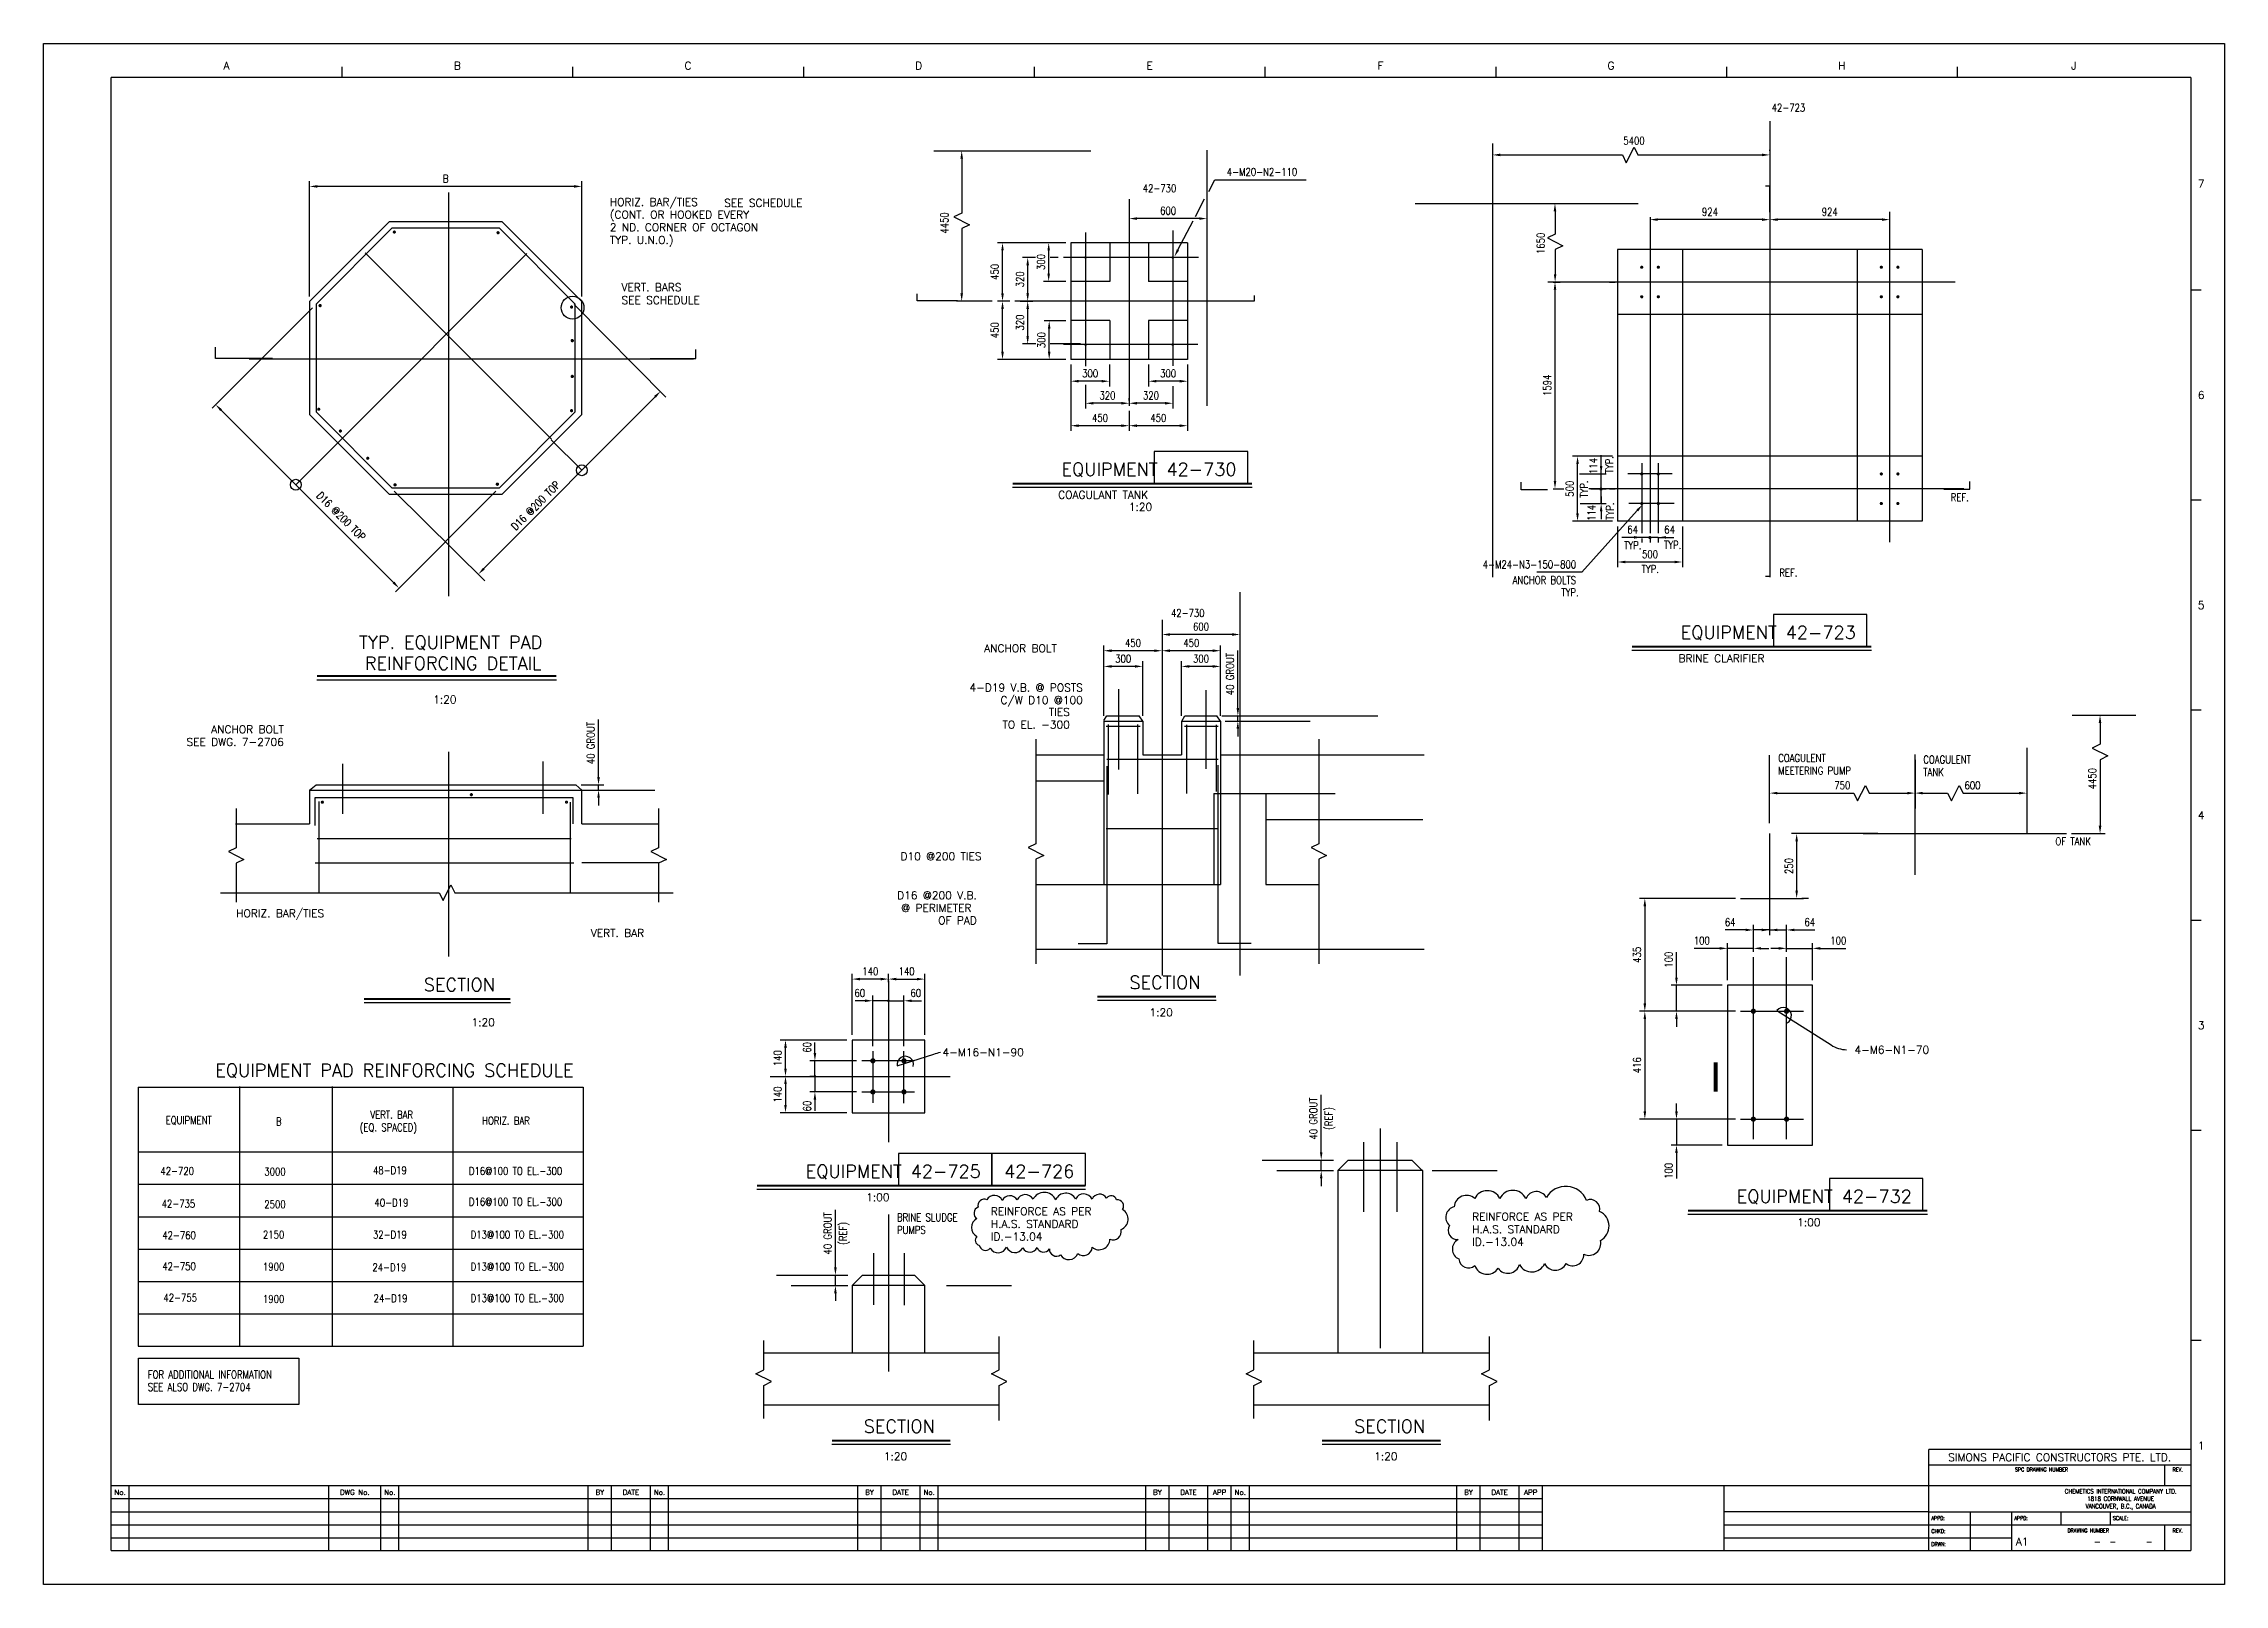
# Model space of a CAD drawing. Extents: x 0 to 16820, y 0 to 11880.
import ezdxf
from ezdxf.enums import TextEntityAlignment as Align

# ---------------------------------------------------------------- set-up
doc = ezdxf.new("R2010")
doc.units = 0
doc.header["$LTSCALE"] = 500
doc.linetypes.add('CENTER', pattern=[0])
doc.linetypes.add('HIDDEN', pattern=[0])
for name, color, linetype in [('BORDER', 7, 'CONTINUOUS'), ('CLINE', 7, 'CENTER'), ('CONC', 1, 'CONTINUOUS'), ('CUTLINE', 7, 'CONTINUOUS'), ('DIM', 6, 'CONTINUOUS'), ('REBAR', 2, 'CONTINUOUS'), ('STREAMS', 7, 'CONTINUOUS'), ('TEXT', 7, 'CONTINUOUS'), ('TEXTM', 1, 'CONTINUOUS')]:
    doc.layers.add(name, color=color, linetype=linetype)
doc.styles.get("Standard").update_dxf_attribs({"font": 'romans', "width": 0.8})

msp = doc.modelspace()

# ---------------------------------------------------------------- linework, layer by layer
at = {"layer": 'BORDER', "color": 0}
for p, q in [((520, 260), (520, 11620)), ((16560, 11620), (520, 11620)), ((2300, 11700), (2300, 11620)), ((4080, 11700), (4080, 11620)), ((5860, 11700), (5860, 11620)), ((7640, 11700), (7640, 11620)), ((9420, 11700), (9420, 11620)), ((11200, 11700), (11200, 11620)), ((12980, 11700), (12980, 11620)), ((14760, 11700), (14760, 11620)), ((16560, 11620), (16560, 260)), ((16640, 9980), (16560, 9980)), ((16640, 8360), (16560, 8360)), ((16640, 6740), (16560, 6740)), ((16640, 5120), (16560, 5120)), ((16640, 3500), (16560, 3500)), ((16640, 1880), (16560, 1880)), ((14540, 260), (14540, 1040)), ((16560, 1040), (14540, 1040)), ((16560, 920), (14540, 920)), ((16360, 760), (16360, 920)), ((16560, 760), (520, 760)), ((660, 260), (660, 760)), ((2200, 260), (2200, 760)), ((2600, 260), (2600, 760)), ((2740, 260), (2740, 760)), ((4200, 260), (4200, 760)), ((4380, 260), (4380, 760)), ((4680, 260), (4680, 760)), ((4820, 260), (4820, 760)), ((6280, 260), (6280, 760)), ((6460, 260), (6460, 760)), ((6760, 260), (6760, 760)), ((6900, 260), (6900, 760)), ((8500, 260), (8500, 760)), ((8680, 260), (8680, 760)), ((8980, 260), (8980, 760)), ((9160, 260), (9160, 760)), ((9300, 260), (9300, 760)), ((10900, 260), (10900, 760)), ((11080, 260), (11080, 760)), ((11380, 260), (11380, 760)), ((11560, 260), (11560, 760)), ((12960, 760), (12960, 260)), ((11560, 660), (520, 660)), ((520, 560), (11560, 560)), ((14540, 560), (12960, 560)), ((14540, 560), (16560, 560)), ((14860, 560), (14860, 260)), ((15180, 460), (15180, 560)), ((15560, 460), (15560, 560)), ((15940, 560), (15940, 460)), ((520, 460), (11560, 460)), ((520, 360), (11560, 360)), ((12960, 460), (15180, 460)), ((12960, 360), (15180, 360)), ((15180, 460), (16560, 460)), ((15180, 260), (15180, 460)), ((16360, 260), (16360, 460)), ((520, 260), (16560, 260))]:
    msp.add_line(p, q, dxfattribs=at)
at = {"layer": 'BORDER', "color": 0, "const_width": 15}
for points in [[(9321, 8488), (7474, 8488)], [(14097, 7230), (12250, 7230)], [(3955, 7003), (2108, 7003)], [(3601, 4514), (2472, 4514)], [(9043, 4531), (8128, 4531)], [(8035, 3075), (5501, 3075)], [(14529, 2882), (12682, 2882)], [(6994, 1109), (6080, 1109)], [(10776, 1109), (9861, 1109)]]:
    msp.add_lwpolyline(points, dxfattribs=at)
at = {"layer": 'BORDER', "color": 0}
for points in [[(9321, 8458), (7474, 8458)], [(14097, 7200), (12250, 7200)], [(3955, 6973), (2108, 6973)], [(3601, 4484), (2472, 4484)], [(9043, 4501), (8128, 4501)], [(8035, 3045), (5501, 3045)], [(14529, 2852), (12682, 2852)], [(6994, 1079), (6080, 1079)], [(10776, 1079), (9861, 1079)]]:
    msp.add_lwpolyline(points, dxfattribs=at)
at = {"layer": 'CLINE', "color": 0}
for p, q in [((13314, 11281), (13314, 7767)), ((11175, 11111), (11175, 7767)), ((6867, 11053), (8078, 11053)), ((8973, 11059), (8973, 9088)), ((3122, 10733), (3122, 7620)), ((8373, 10681), (8373, 9088)), ((12299, 10645), (10578, 10645)), ((8709, 10439), (8709, 9395)), ((12390, 10543), (12390, 8105)), ((14238, 10583), (14238, 8037)), ((8037, 10423), (8037, 9393)), ((8907, 10231), (7865, 10231)), ((14743, 10042), (11602, 10042)), ((9260, 9895), (7492, 9895)), ((5013, 9446), (1586, 9446)), ((8903, 9559), (7865, 9559)), ((14811, 8448), (11919, 8448)), ((9227, 7651), (9227, 4694)), ((8627, 7437), (8627, 4694)), ((8291, 6903), (8291, 6282)), ((8963, 6896), (8963, 6289)), ((15647, 6702), (16136, 6702)), ((3122, 6420), (3122, 4840)), ((14434, 5472), (14434, 6398)), ((15296, 6450), (15296, 5790)), ((14034, 5789), (15317, 5789)), ((13089, 5289), (13573, 5289)), ((13187, 3432), (13187, 4837)), ((13443, 3432), (13443, 4837)), ((6516, 4654), (6516, 3410)), ((13089, 4419), (13573, 4419)), ((6396, 4111), (6396, 3713)), ((6636, 3711), (6636, 4111)), ((5603, 3917), (6991, 3917)), ((6715, 4037), (6310, 4037)), ((6310, 3797), (6717, 3797)), ((13089, 3587), (13573, 3587)), ((10183, 2872), (10183, 3409)), ((10308, 3514), (10308, 1820)), ((10439, 2872), (10439, 3409)), ((6516, 2851), (6516, 1641)), ((6401, 2553), (6401, 2156)), ((6641, 2154), (6641, 2553))]:
    msp.add_line(p, q, dxfattribs=at)
at = {"layer": 'CLINE', "color": 0, "const_width": 20}
for points in [[(13177, 4419, 1), (13197, 4419, 1)], [(13433, 4419, 1), (13453, 4419, 1)], [(13177, 3587, 1), (13197, 3587, 1)], [(13433, 3587, 1), (13453, 3587, 1)]]:
    msp.add_lwpolyline(points, format="xyb", close=True, dxfattribs=at)
at = {"layer": 'CONC', "color": 0}
for p, q in [((2666, 10506), (2051, 9891)), ((3536, 10506), (2666, 10506)), ((4151, 9891), (3536, 10506)), ((7923, 10345), (7923, 9445)), ((8823, 10345), (7923, 10345)), ((8223, 10345), (8223, 10045)), ((8523, 10345), (8523, 10045)), ((8823, 10345), (8773, 10345)), ((8823, 10345), (8823, 9445)), ((12140, 10292), (12140, 9792)), ((12640, 10292), (12140, 10292)), ((12640, 10292), (12640, 9792)), ((14488, 10292), (13988, 10292)), ((13988, 10292), (13988, 9792)), ((14488, 10292), (14488, 9792)), ((8223, 10045), (7923, 10045)), ((8823, 10045), (8523, 10045)), ((2051, 9891), (2051, 9021)), ((4151, 9021), (4151, 9891)), ((12640, 9792), (12140, 9792)), ((14488, 9792), (13988, 9792)), ((8223, 9745), (7923, 9745)), ((8223, 9745), (8223, 9445)), ((8823, 9745), (8523, 9745)), ((8523, 9745), (8523, 9445)), ((8823, 9445), (7923, 9445)), ((2051, 9021), (2666, 8406)), ((3536, 8406), (4151, 9021)), ((12140, 8698), (12140, 8198)), ((12640, 8698), (12140, 8698)), ((12640, 8698), (12640, 8198)), ((14488, 8698), (13988, 8698)), ((13988, 8698), (13988, 8198)), ((14488, 8698), (14488, 8198)), ((2666, 8406), (3536, 8406)), ((12640, 8198), (12140, 8198)), ((8177, 6657), (8477, 6657)), ((8177, 6657), (8177, 5397)), ((8477, 6657), (8477, 6397)), ((8777, 6657), (9077, 6657)), ((8777, 6657), (8777, 6397)), ((9077, 6657), (9077, 5397)), ((7654, 6397), (8177, 6397)), ((8477, 6397), (8777, 6397)), ((9077, 6397), (9836, 6397)), ((2051, 6125), (4151, 6125)), ((2051, 6125), (2051, 5865)), ((4151, 5865), (4151, 6125)), ((7654, 6197), (8177, 6197)), ((9027, 6097), (9427, 6097)), ((9427, 6097), (9427, 5397)), ((9427, 5897), (9836, 5897)), ((1480, 5865), (2051, 5865)), ((4151, 5865), (4743, 5865)), ((4151, 5565), (4743, 5565)), ((7654, 5397), (9077, 5397)), ((9427, 5397), (9836, 5397)), ((7654, 4897), (9836, 4897)), ((729, 3835), (4162, 3835)), ((729, 3835), (729, 1837)), ((4162, 3835), (4162, 1837)), ((729, 3335), (4162, 3335)), ((729, 1837), (4162, 1837)), ((5554, 1785), (7370, 1785)), ((9335, 1785), (11151, 1785)), ((5554, 1385), (7370, 1385)), ((9335, 1385), (11151, 1385))]:
    msp.add_line(p, q, dxfattribs=at)
at = {"layer": 'CONC', "color": 0, "linetype": 'HIDDEN'}
for p, q in [((13988, 10292), (12640, 10292)), ((12140, 9792), (12140, 8698)), ((12640, 9792), (12640, 8698)), ((13988, 9792), (12640, 9792)), ((13988, 9792), (13988, 8698)), ((14488, 9792), (14488, 8698)), ((13988, 8698), (12640, 8698)), ((14488, 8198), (12640, 8198)), ((9027, 6097), (9027, 5397))]:
    msp.add_line(p, q, dxfattribs=at)
at = {"layer": 'CONC', "color": 0}
for points, const_width in [([(8032, 10231, 1), (8042, 10231, 1)], 10), ([(8704, 10231, 1), (8714, 10231, 1)], 10), ([(8032, 9559, 1), (8042, 9559, 1)], 10), ([(8704, 9559, 1), (8714, 9559, 1)], 10), ([(6386, 4037, 1), (6406, 4037, 1)], 20), ([(6626, 4037, 1), (6646, 4037, 1)], 20), ([(6386, 3797, 1), (6406, 3797, 1)], 20), ([(6626, 3797, 1), (6646, 3797, 1)], 20)]:
    msp.add_lwpolyline(points, format="xyb", close=True, dxfattribs=dict(at, const_width=const_width))
for points in [[(12987, 3387), (13643, 3387), (13643, 4619), (12987, 4619)], [(6236, 4197), (6236, 3637), (6796, 3637), (6796, 4197)], [(9983, 1785), (10639, 1785), (10639, 3191), (9983, 3191)], [(6236, 2305), (6236, 1785), (6796, 1785), (6796, 2305)]]:
    msp.add_lwpolyline(points, close=True, dxfattribs=at)
at = {"layer": 'CUTLINE', "color": 0}
msp.add_lwpolyline([(0, 0), (0, 11880), (16820, 11880), (16820, 0)], close=True, dxfattribs=at)
msp.add_lwpolyline([(0, 0), (0, 11880), (16820, 11880), (16820, 0)], close=True, dxfattribs=at)
at = {"layer": 'DIM', "color": 0}
for p, q in [((6907, 11053), (7121, 11053)), ((8973, 11019), (8973, 10491)), ((11175, 11071), (11175, 10982)), ((13314, 11053), (13314, 11062)), ((13314, 10973), (13314, 10483)), ((13314, 10973), (13314, 10483)), ((2051, 9931), (2051, 10819)), ((4091, 10779), (2111, 10779)), ((4151, 9931), (4151, 10819)), ((8986, 10740), (9034, 10831)), ((9034, 10831), (9106, 10831)), ((9106, 10831), (9738, 10831)), ((8373, 10641), (8373, 10491)), ((8884, 10546), (8955, 10682)), ((8913, 10531), (8433, 10531)), ((8749, 10290), (8867, 10514)), ((12390, 10503), (12390, 10483)), ((13254, 10523), (12450, 10523)), ((14178, 10523), (13374, 10523)), ((14238, 10543), (14238, 10483)), ((7883, 10345), (7356, 10345)), ((7396, 9955), (7396, 10285)), ((7883, 10345), (7712, 10345)), ((7752, 10107), (7752, 10285)), ((7651, 10231), (7550, 10231)), ((7590, 9955), (7590, 10171)), ((7825, 10231), (7764, 10231)), ((7883, 10047), (7712, 10047)), ((11642, 10042), (11697, 10042)), ((11642, 10042), (11698, 10042)), ((11657, 9982), (11657, 8508)), ((12077, 10042), (12122, 10042)), ((12077, 10042), (12122, 10042)), ((2073, 9842), (1299, 9068)), ((4092, 9869), (4800, 9155)), ((7316, 9895), (7041, 9895)), ((7452, 9895), (7356, 9895)), ((7452, 9895), (7356, 9895)), ((7396, 9505), (7396, 9835)), ((7532, 9895), (7630, 9895)), ((7532, 9895), (7630, 9895)), ((7590, 9624), (7590, 9835)), ((7883, 9743), (7716, 9743)), ((7756, 9505), (7756, 9683)), ((7883, 9445), (7356, 9445)), ((7654, 9564), (7550, 9564)), ((7883, 9445), (7716, 9445)), ((7997, 9564), (7764, 9564)), ((7923, 9405), (7923, 8894)), ((7923, 9405), (7923, 9237)), ((8160, 9277), (7983, 9277)), ((8220, 9405), (8220, 9237)), ((8523, 9405), (8523, 9237)), ((8763, 9277), (8583, 9277)), ((8823, 9405), (8823, 8894)), ((8823, 9405), (8823, 9237)), ((4716, 9157), (3396, 7832)), ((8037, 9249), (8037, 9067)), ((8313, 9107), (8097, 9107)), ((8373, 9128), (8373, 9147)), ((8373, 9128), (8373, 9147)), ((8649, 9107), (8433, 9107)), ((8709, 9240), (8709, 9067)), ((2699, 7725), (1369, 9054)), ((8313, 8934), (7983, 8934)), ((8373, 9048), (8373, 8894)), ((8373, 9048), (8373, 8894)), ((8763, 8934), (8433, 8934)), ((2292, 8826), (1945, 8479)), ((3915, 8824), (4151, 8590)), ((12100, 8698), (11791, 8698)), ((11831, 8258), (11831, 8638)), ((12013, 8568), (12013, 8707)), ((12013, 8622), (12013, 8682)), ((12326, 8646), (12326, 8105)), ((12454, 8646), (12454, 8105)), ((2705, 8429), (3402, 7739)), ((3487, 8428), (2713, 7654)), ((11642, 8448), (11697, 8448)), ((11642, 8448), (11726, 8448)), ((11845, 8562), (12053, 8562)), ((11933, 8448), (12053, 8448)), ((12013, 8508), (12013, 8568)), ((12013, 8448), (12013, 8562)), ((12013, 8334), (12013, 8448)), ((12077, 8448), (12122, 8448)), ((12562, 8562), (12220, 8562)), ((11852, 8334), (12053, 8334)), ((12292, 8280), (11865, 7804)), ((12013, 8388), (12013, 8328)), ((12013, 8274), (12013, 8214)), ((12575, 8334), (12227, 8334)), ((12100, 8198), (11791, 8198)), ((12140, 8158), (12140, 7843)), ((12640, 8158), (12640, 7843)), ((12270, 8073), (12172, 8073)), ((12266, 8073), (12206, 8073)), ((12330, 8073), (12270, 8073)), ((12390, 8073), (12326, 8073)), ((12326, 8065), (12326, 8033)), ((12454, 8073), (12390, 8073)), ((12390, 8065), (12390, 8033)), ((12390, 8065), (12390, 8033)), ((12450, 8073), (12510, 8073)), ((12454, 8065), (12454, 8033)), ((12514, 8073), (12574, 8073)), ((11778, 7804), (11518, 7804)), ((11865, 7804), (11778, 7804)), ((12580, 7883), (12200, 7883)), ((8177, 6697), (8177, 7239)), ((8627, 7397), (8627, 7284)), ((8627, 7397), (8627, 7159)), ((8627, 7397), (8627, 7159)), ((9167, 7324), (8687, 7324)), ((9077, 6697), (9077, 7239)), ((9227, 7361), (9227, 7284)), ((8177, 6697), (8177, 7118)), ((8567, 7199), (8237, 7199)), ((8417, 7078), (8237, 7078)), ((8477, 6697), (8477, 7118)), ((9017, 7199), (8687, 7199)), ((8777, 6697), (8777, 7118)), ((9017, 7078), (8837, 7078)), ((9077, 6697), (9077, 7118)), ((9211, 6817), (9211, 7201)), ((9211, 6757), (9211, 6817)), ((4280, 6285), (4280, 6668)), ((8178, 6661), (8201, 6697)), ((8201, 6697), (8451, 6697)), ((8479, 6657), (8451, 6697)), ((8778, 6657), (8803, 6697)), ((8803, 6697), (9048, 6697)), ((9076, 6657), (9048, 6697)), ((9088, 6697), (9251, 6697)), ((9113, 6657), (9769, 6657)), ((9116, 6657), (9251, 6657)), ((9211, 6657), (9211, 6697)), ((9211, 6597), (9211, 6537)), ((9251, 6697), (10291, 6697)), ((15687, 6702), (15901, 6702)), ((9836, 6397), (10647, 6397)), ((13312, 5870), (13312, 6394)), ((15296, 6410), (15296, 6061)), ((15296, 6410), (15296, 6109)), ((2309, 5941), (2309, 6327)), ((3854, 5941), (3854, 6345)), ((4280, 6225), (4280, 6285)), ((14434, 6358), (14434, 6061)), ((14434, 6358), (14434, 6061)), ((2051, 6125), (2101, 6165)), ((2101, 6165), (4105, 6165)), ((4151, 6125), (4105, 6165)), ((4145, 6165), (4320, 6165)), ((4151, 6125), (4714, 6125)), ((4191, 6125), (4320, 6125)), ((4280, 6125), (4280, 6165)), ((4280, 6065), (4280, 6005)), ((9427, 6097), (9962, 6097)), ((13312, 5910), (13312, 6141)), ((14434, 6179), (14434, 5983)), ((14434, 6179), (14434, 5983)), ((9836, 5897), (10639, 5897)), ((13312, 5790), (13312, 5006)), ((13312, 5790), (13312, 5006)), ((14146, 5789), (13481, 5789)), ((13521, 5729), (13521, 5349)), ((15019, 5789), (15602, 5789)), ((15019, 5789), (15602, 5789)), ((15642, 5789), (15901, 5789)), ((13049, 5289), (12310, 5289)), ((12350, 5229), (12350, 4479)), ((13613, 5289), (13561, 5289)), ((13187, 4877), (13187, 5086)), ((13443, 4877), (13443, 5086)), ((9836, 4897), (10647, 4897)), ((12867, 4904), (12731, 4904)), ((12927, 4904), (12867, 4904)), ((13067, 5046), (12970, 5046)), ((12987, 4659), (12987, 4944)), ((13187, 4904), (12987, 4904)), ((13127, 5046), (13067, 5046)), ((13312, 5046), (13187, 5046)), ((13187, 4917), (13187, 4944)), ((13252, 5046), (13192, 5046)), ((13247, 4904), (13307, 4904)), ((13312, 5046), (13443, 5046)), ((13383, 4904), (13323, 4904)), ((13372, 5046), (13432, 5046)), ((13443, 4917), (13443, 4944)), ((13443, 4904), (13643, 4904)), ((13503, 5046), (13563, 5046)), ((13563, 5046), (13661, 5046)), ((13643, 4659), (13643, 4944)), ((13703, 4904), (13763, 4904)), ((13763, 4904), (13900, 4904)), ((12594, 4739), (12594, 4875)), ((12594, 4679), (12594, 4739)), ((6236, 4237), (6236, 4707)), ((6456, 4667), (6296, 4667)), ((6516, 4644), (6516, 4707)), ((6516, 4644), (6516, 4707)), ((6516, 4564), (6516, 4460)), ((6516, 4564), (6516, 4460)), ((6576, 4667), (6736, 4667)), ((6796, 4237), (6796, 4707)), ((12947, 4619), (12554, 4619)), ((12594, 4419), (12594, 4619)), ((6276, 4500), (6259, 4500)), ((6336, 4500), (6276, 4500)), ((6396, 4151), (6396, 4540)), ((6456, 4500), (6396, 4500)), ((6516, 4500), (6396, 4500)), ((6516, 4500), (6636, 4500)), ((6576, 4500), (6636, 4500)), ((6636, 4151), (6636, 4540)), ((6696, 4500), (6756, 4500)), ((6756, 4500), (6772, 4500)), ((13049, 4419), (12310, 4419)), ((13049, 4419), (12310, 4419)), ((13009, 4419), (12554, 4419)), ((12350, 4359), (12350, 3647)), ((12594, 4359), (12594, 4299)), ((6196, 4197), (5682, 4197)), ((5722, 3977), (5722, 4137)), ((5949, 4157), (5949, 4177)), ((5949, 4097), (5949, 4157)), ((5643, 3917), (5762, 3917)), ((5643, 3917), (5762, 3917)), ((5643, 3917), (5989, 3917)), ((6270, 4037), (5909, 4037)), ((5949, 3917), (5909, 3917)), ((5949, 3917), (5949, 4037)), ((5949, 3977), (5949, 4037)), ((5949, 3917), (5949, 3797)), ((1511, 3838), (1511, 1837)), ((2225, 3838), (2225, 1837)), ((3156, 3829), (3156, 1837)), ((5722, 3857), (5722, 3697)), ((6270, 3797), (5909, 3797)), ((5949, 3857), (5949, 3797)), ((5949, 3737), (5949, 3677)), ((9854, 3391), (9854, 3774)), ((12594, 3647), (12594, 3707)), ((6196, 3637), (5682, 3637)), ((5949, 3677), (5949, 3650)), ((13049, 3587), (12310, 3587)), ((13009, 3587), (12554, 3587)), ((12594, 3587), (12594, 3387)), ((9854, 3331), (9854, 3391)), ((12947, 3387), (12554, 3387)), ((9399, 3271), (9950, 3271)), ((9854, 3191), (9854, 3271)), ((9983, 3191), (10063, 3271)), ((10063, 3271), (10553, 3271)), ((10633, 3191), (10553, 3271)), ((12594, 3327), (12594, 3267)), ((12594, 3267), (12594, 3130)), ((729, 3085), (4162, 3085)), ((9512, 3191), (9950, 3191)), ((9854, 3131), (9854, 3071)), ((6107, 2505), (6107, 2888)), ((729, 2835), (4162, 2835)), ((729, 2585), (4162, 2585)), ((5652, 2385), (6203, 2385)), ((6107, 2445), (6107, 2505)), ((6107, 2305), (6107, 2385)), ((6236, 2305), (6316, 2385)), ((6316, 2385), (6716, 2385)), ((6796, 2305), (6716, 2385)), ((729, 2335), (4162, 2335)), ((5765, 2305), (6203, 2305)), ((6107, 2245), (6107, 2185)), ((729, 2085), (4162, 2085))]:
    msp.add_line(p, q, dxfattribs=at)
for points in [[(7081, 10993), (7081, 10574), (7081, 10574), (7021, 10544), (7141, 10484), (7081, 10454), (7081, 10454), (7081, 9955)], [(11235, 11022), (12177, 11022), (12177, 11022), (12207, 10962), (12267, 11082), (12297, 11022), (12297, 11022), (13254, 11022)], [(11658, 10585), (11658, 10412), (11658, 10412), (11598, 10382), (11718, 10322), (11658, 10292), (11658, 10292), (11658, 10102)], [(15861, 6642), (15861, 6478), (15861, 6478), (15801, 6448), (15921, 6388), (15861, 6358), (15861, 6358), (15861, 5849)], [(7654, 6518), (7654, 5711), (7594, 5681), (7714, 5621), (7654, 5591), (7654, 4784)], [(9836, 6518), (9836, 5711), (9776, 5681), (9896, 5621), (9836, 5591), (9836, 4784)], [(13372, 6101), (13961, 6101), (13961, 6101), (13991, 6041), (14051, 6161), (14081, 6101), (14081, 6101), (14374, 6101)], [(14494, 6101), (14685, 6101), (14685, 6101), (14715, 6041), (14775, 6161), (14805, 6101), (14805, 6101), (15236, 6101)], [(1485, 5982), (1485, 5680), (1425, 5650), (1545, 5590), (1485, 5560), (1485, 5259)], [(4743, 5982), (4743, 5680), (4683, 5650), (4803, 5590), (4743, 5560), (4743, 5259)], [(1365, 5333), (3051, 5333), (3081, 5273), (3141, 5393), (3171, 5333), (4856, 5333)]]:
    msp.add_lwpolyline(points, dxfattribs=at)
for points, format in [([(3844, 10115, 0, 20, 0), (3877, 10166, 0, 0, 0), (4028, 10395, 0, 0, -0.119034), (4308, 10658, 0, 0, -0.263885)], "xyseb"), ([(4161, 9864, 0, 20, 0), (4210, 9898, 0, 0, 0), (4345, 9991, 0, 0, -0.192894), (4397, 10002, 0, 0, 0.080576)], "xyseb"), ([(8283, 6853, 0, 20, 0), (8241, 6896, 0, 0, 0), (8097, 7046, 0, 0, 0.072475), (7875, 7218, 0, 0, -3.801347)], "xyseb"), ([(8216, 6464, 0, 20, 0), (8159, 6484, 0, 0, 0), (8068, 6515, 0, 0, -0.675623), (8056, 6752, 0, 0, 0.556524), (8076, 6915, 0, 0, 0.352167)], "xyseb"), ([(2301, 6249, 0, 20, 0), (2261, 6294, 0, 0, 0), (2041, 6537, 0, 0, 0.217203), (1914, 6592, 0, 0, -0.118361)], "xyseb"), ([(2767, 5753, 0, 20, 0), (2732, 5704, 0, 0, 0), (2414, 5256, 0, 0, -0.278839), (2225, 5174, 0, 0, -0.036509)], "xyseb"), ([(8455, 5822, 0, 20, 0), (8411, 5781, 0, 0, 0), (7889, 5291, 0, 0, -0.4798), (7481, 5349, 0, 0, 0.039843), (7294, 5614, 0, 0, 0.403881)], "xyseb"), ([(4065, 5476, 0, 20, 0), (4119, 5449, 0, 0, 0), (4254, 5382, 0, 0, -0.859038), (4179, 5148, 0, 0, 1.009183), (4160, 5022, 0, 0, 9.377857)], "xyseb"), ([(8197, 5249, 0, 20, 0), (8142, 5224, 0, 0, 0), (7653, 4998, 0, 0, -0.579658), (7452, 5141, 0, 0, 0.51027), (7258, 5313, 0, 0, 9.125379)], "xyseb"), ([(13448, 4330, 1.219804), (13369, 4424), (13786, 4159, 0.132069), (13906, 4122, 0.020082)], "xyb"), ([(6708, 3994, 1.219804), (6584, 3998), (6867, 4089, -0.023577), (6917, 4103, -1.247052)], "xyb"), ([(6697, 2121, 0, 20, 0), (6729, 2172, 0, 0, 0), (7150, 2838, 0, 0, -0.356687), (7274, 2879, 0, 0, 0.183831)], "xyseb"), ([(10541, 2632, 0, 20, 0), (10594, 2662, 0, 0, 0), (10864, 2816, 0, 0, -0.156204), (10958, 2835, 0, 0, 0.051287)], "xyseb")]:
    msp.add_lwpolyline(points, format=format, dxfattribs=at)
for points, const_width in [([(12320, 10156, 1), (12332, 10156, 1)], 12.5), ([(12448, 10156, 1), (12460, 10156, 1)], 12.5), ([(14168, 10156, 1), (14180, 10156, 1)], 12.5), ([(14296, 10156, 1), (14308, 10156, 1)], 12.5), ([(12320, 9928, 1), (12332, 9928, 1)], 12.5), ([(12448, 9928, 1), (12460, 9928, 1)], 12.5), ([(14168, 9928, 1), (14180, 9928, 1)], 12.5), ([(14296, 9928, 1), (14308, 9928, 1)], 12.5), ([(12006, 8445, 1), (12018, 8445, 1)], 12.5), ([(12320, 8562, 1), (12332, 8562, 1)], 12.5), ([(12448, 8562, 1), (12460, 8562, 1)], 12.5), ([(14168, 8562, 1), (14180, 8562, 1)], 12.5), ([(14296, 8562, 1), (14308, 8562, 1)], 12.5), ([(12320, 8334, 1), (12332, 8334, 1)], 12.5), ([(12448, 8334, 1), (12460, 8334, 1)], 12.5), ([(14168, 8334, 1), (14180, 8334, 1)], 12.5), ([(14296, 8334, 1), (14308, 8334, 1)], 12.5), ([(12383, 8071, 1), (12395, 8071, 1)], 12.5), ([(2144, 6031, 1), (2156, 6031, 1)], 12.5), ([(6511, 4500, 1), (6521, 4500, 1)], 10), ([(5944, 3917, 1), (5954, 3917, 1)], 10)]:
    msp.add_lwpolyline(points, format="xyb", close=True, dxfattribs=dict(at, const_width=const_width))
for centre, radius in [((4080, 9844), 87.6), ((4151, 8590), 41.9), ((1945, 8479), 41.9)]:
    msp.add_circle(centre, radius, dxfattribs=at)
for points in [[(7071, 10993), (7091, 10993), (7081, 11053)], [(11235, 11032), (11235, 11012), (11175, 11022)], [(13254, 11032), (13254, 11012), (13314, 11022)], [(2111, 10789), (2111, 10769), (2051, 10779)], [(4091, 10789), (4091, 10769), (4151, 10779)], [(11647, 10587), (11667, 10587), (11657, 10647)], [(8433, 10541), (8433, 10521), (8373, 10531)], [(8913, 10541), (8913, 10521), (8973, 10531)], [(12450, 10533), (12450, 10513), (12390, 10523)], [(13254, 10533), (13254, 10513), (13314, 10523)], [(13374, 10533), (13374, 10513), (13314, 10523)], [(14178, 10533), (14178, 10513), (14238, 10523)], [(7386, 10285), (7406, 10285), (7396, 10345)], [(7742, 10285), (7762, 10285), (7752, 10345)], [(8758, 10285), (8740, 10294), (8721, 10237)], [(7580, 10171), (7600, 10171), (7590, 10231)], [(7742, 10107), (7762, 10107), (7752, 10047)], [(11648, 10102), (11668, 10102), (11658, 10042)], [(7071, 9955), (7091, 9955), (7081, 9895)], [(7386, 9955), (7406, 9955), (7396, 9895)], [(7580, 9955), (7600, 9955), (7590, 9895)], [(11647, 9982), (11667, 9982), (11657, 10042)], [(7386, 9835), (7406, 9835), (7396, 9895)], [(7580, 9835), (7600, 9835), (7590, 9895)], [(7580, 9624), (7600, 9624), (7590, 9564)], [(7746, 9683), (7766, 9683), (7756, 9743)], [(7386, 9505), (7406, 9505), (7396, 9445)], [(7746, 9505), (7766, 9505), (7756, 9445)], [(7983, 9287), (7983, 9267), (7923, 9277)], [(8160, 9287), (8160, 9267), (8220, 9277)], [(8583, 9287), (8583, 9267), (8523, 9277)], [(8763, 9287), (8763, 9267), (8823, 9277)], [(1376, 9061), (1362, 9047), (1327, 9097)], [(4709, 9164), (4723, 9150), (4758, 9199)], [(8097, 9117), (8097, 9097), (8037, 9107)], [(8313, 9117), (8313, 9097), (8373, 9107)], [(8433, 9117), (8433, 9097), (8373, 9107)], [(8649, 9117), (8649, 9097), (8709, 9107)], [(7983, 8944), (7983, 8924), (7923, 8934)], [(8313, 8944), (8313, 8924), (8373, 8934)], [(8433, 8944), (8433, 8924), (8373, 8934)], [(8763, 8944), (8763, 8924), (8823, 8934)], [(11821, 8638), (11841, 8638), (11831, 8698)], [(12003, 8622), (12023, 8622), (12013, 8562)], [(11647, 8508), (11667, 8508), (11657, 8448)], [(11821, 8258), (11841, 8258), (11831, 8198)], [(12003, 8274), (12023, 8274), (12013, 8334)], [(12285, 8287), (12299, 8274), (12332, 8325)], [(12266, 8083), (12266, 8063), (12326, 8073)], [(12514, 8083), (12514, 8063), (12454, 8073)], [(3389, 7839), (3403, 7825), (3353, 7789)], [(12200, 7893), (12200, 7873), (12140, 7883)], [(12580, 7893), (12580, 7873), (12640, 7883)], [(2706, 7732), (2692, 7718), (2741, 7682)], [(8687, 7334), (8687, 7314), (8627, 7324)], [(9167, 7334), (9167, 7314), (9227, 7324)], [(8237, 7209), (8237, 7189), (8177, 7199)], [(8237, 7088), (8237, 7068), (8177, 7078)], [(8417, 7088), (8417, 7068), (8477, 7078)], [(8567, 7209), (8567, 7189), (8627, 7199)], [(8687, 7209), (8687, 7189), (8627, 7199)], [(8837, 7088), (8837, 7068), (8777, 7078)], [(9017, 7209), (9017, 7189), (9077, 7199)], [(9017, 7088), (9017, 7068), (9077, 7078)], [(9201, 6757), (9221, 6757), (9211, 6697)], [(9201, 6597), (9221, 6597), (9211, 6657)], [(15851, 6642), (15871, 6642), (15861, 6702)], [(4270, 6225), (4290, 6225), (4280, 6165)], [(4270, 6065), (4290, 6065), (4280, 6125)], [(13372, 6111), (13372, 6091), (13312, 6101)], [(14374, 6111), (14374, 6091), (14434, 6101)], [(14494, 6111), (14494, 6091), (14434, 6101)], [(15236, 6111), (15236, 6091), (15296, 6101)], [(13511, 5729), (13531, 5729), (13521, 5789)], [(15851, 5849), (15871, 5849), (15861, 5789)], [(12340, 5229), (12360, 5229), (12350, 5289)], [(13511, 5349), (13531, 5349), (13521, 5289)], [(13127, 5056), (13127, 5036), (13187, 5046)], [(13252, 5056), (13252, 5036), (13312, 5046)], [(13372, 5056), (13372, 5036), (13312, 5046)], [(13503, 5056), (13503, 5036), (13443, 5046)], [(12927, 4914), (12927, 4894), (12987, 4904)], [(13247, 4914), (13247, 4894), (13187, 4904)], [(13383, 4914), (13383, 4894), (13443, 4904)], [(13703, 4914), (13703, 4894), (13643, 4904)], [(6296, 4677), (6296, 4657), (6236, 4667)], [(6456, 4677), (6456, 4657), (6516, 4667)], [(6576, 4677), (6576, 4657), (6516, 4667)], [(6736, 4677), (6736, 4657), (6796, 4667)], [(12584, 4679), (12604, 4679), (12594, 4619)], [(6336, 4510), (6336, 4490), (6396, 4500)], [(6696, 4510), (6696, 4490), (6636, 4500)], [(12340, 4479), (12360, 4479), (12350, 4419)], [(12340, 4359), (12360, 4359), (12350, 4419)], [(12584, 4359), (12604, 4359), (12594, 4419)], [(5712, 4137), (5732, 4137), (5722, 4197)], [(5939, 4097), (5959, 4097), (5949, 4037)], [(5712, 3977), (5732, 3977), (5722, 3917)], [(5712, 3857), (5732, 3857), (5722, 3917)], [(5939, 3737), (5959, 3737), (5949, 3797)], [(5712, 3697), (5732, 3697), (5722, 3637)], [(12340, 3647), (12360, 3647), (12350, 3587)], [(12584, 3647), (12604, 3647), (12594, 3587)], [(12584, 3327), (12604, 3327), (12594, 3387)], [(9844, 3331), (9864, 3331), (9854, 3271)], [(9844, 3131), (9864, 3131), (9854, 3191)], [(6097, 2445), (6117, 2445), (6107, 2385)], [(6097, 2245), (6117, 2245), (6107, 2305)]]:
    msp.add_solid(points, dxfattribs=at)
at = {"layer": 'REBAR', "color": 0}
for p, q in [((2687, 10456), (2101, 9871)), ((3515, 10456), (2687, 10456)), ((4101, 9871), (3515, 10456)), ((2292, 8826), (3728, 10262)), ((2481, 10268), (3918, 8831)), ((2101, 9871), (2101, 9042)), ((4101, 9042), (4101, 9871)), ((2101, 9042), (2687, 8456)), ((3515, 8456), (4101, 9042)), ((2687, 8456), (3515, 8456)), ((8196, 6616), (8457, 6616)), ((8212, 6631), (8212, 6091)), ((8438, 6631), (8438, 6095)), ((8799, 6616), (9060, 6616)), ((8815, 6628), (8815, 6099)), ((9044, 6628), (9044, 6114)), ((8200, 6363), (9060, 6363)), ((8200, 6309), (8200, 4940)), ((9056, 6317), (9056, 4944)), ((2095, 6066), (4083, 6066)), ((2095, 5851), (2095, 6066)), ((4083, 6066), (4083, 5865)), ((2124, 6037), (2124, 5327)), ((4062, 6030), (4062, 5334)), ((2109, 5750), (4069, 5750)), ((8196, 5827), (9056, 5827)), ((2095, 5564), (4090, 5564)), ((8154, 4940), (7979, 4940)), ((8200, 4940), (8154, 4940)), ((9056, 4944), (9313, 4944))]:
    msp.add_line(p, q, dxfattribs=at)
at = {"layer": 'REBAR', "color": 0, "const_width": 12.5}
for points in [[(2699, 10427, 1), (2711, 10427, 1)], [(3499, 10422, 1), (3511, 10422, 1)], [(2126, 9860, 1), (2139, 9860, 1)], [(4066, 9849, 1), (4078, 9849, 1)], [(4071, 9590, 1), (4084, 9590, 1)], [(4071, 9314, 1), (4084, 9314, 1)], [(2116, 9061, 1), (2128, 9061, 1)], [(4066, 9050, 1), (4078, 9050, 1)], [(2283, 8893, 1), (2295, 8893, 1)], [(2494, 8683, 1), (2506, 8683, 1)], [(2704, 8478, 1), (2717, 8478, 1)], [(3493, 8483, 1), (3506, 8483, 1)], [(3293, 6089, 1), (3305, 6089, 1)], [(2144, 6031, 1), (2156, 6031, 1)], [(4027, 6031, 1), (4039, 6031, 1)]]:
    msp.add_lwpolyline(points, format="xyb", close=True, dxfattribs=at)
at = {"layer": 'TEXT', "color": 0}
for p, q in [((10710, 3191), (11210, 3191)), ((6964, 2305), (7464, 2305))]:
    msp.add_line(p, q, dxfattribs=at)
for points in [[(9287, 8736), (8566, 8736), (8566, 8488), (9287, 8488)], [(14063, 7478), (13342, 7478), (13342, 7230), (14063, 7230)], [(7314, 3323), (6593, 3323), (6593, 3075), (7314, 3075)], [(8035, 3323), (7314, 3323), (7314, 3075), (8035, 3075)], [(14495, 3130), (13774, 3130), (13774, 2882), (14495, 2882)], [(731, 1745), (1968, 1745), (1968, 1388), (731, 1388)]]:
    msp.add_lwpolyline(points, close=True, dxfattribs=at)
for points in [[(11383, 2466, 0.625), (11577, 2473, 0.625), (11742, 2473, 0.625), (11879, 2545, 0.625), (12008, 2652, 0.625), (12001, 2875, 0.625), (11900, 2961, 0.625), (11591, 2983, 0.625), (11433, 2975, 0.625), (11232, 2975, 0.625), (11038, 2975, 0.625), (10880, 2911, 0.625), (10844, 2767, 0.625), (10909, 2659, 0.625), (10916, 2509, 0.625), (11038, 2458, 0.625), (11218, 2437, 0.625)], [(8087, 2969, 0.625), (7959, 2971, 0.625), (7806, 2966, 0.625), (7631, 2969, 0.625), (7508, 2964, 0.625), (7394, 2959, 0.625), (7275, 2966, 0.625), (7208, 2908, 0.625), (7199, 2820, 0.625), (7199, 2683, 0.625), (7217, 2615, 0.625), (7301, 2592, 0.625), (7427, 2601, 0.625), (7552, 2594, 0.625), (7662, 2597, 0.625), (7757, 2587, 0.625), (7843, 2541, 0.625), (7976, 2550, 0.625), (8087, 2599, 0.625), (8224, 2662, 0.625), (8310, 2736, 0.625), (8322, 2890, 0.625), (8276, 2966, 0.625), (8199, 2978, 0.625)]]:
    msp.add_lwpolyline(points, format="xyb", close=True, dxfattribs=at)
for points in [[(5554, 1278), (5554, 1534), (5554, 1534), (5614, 1564), (5494, 1624), (5554, 1654), (5554, 1654), (5554, 1881)], [(7370, 1263), (7370, 1534), (7370, 1534), (7430, 1564), (7310, 1624), (7370, 1654), (7370, 1654), (7370, 1910)], [(9335, 1278), (9335, 1534), (9335, 1534), (9395, 1564), (9275, 1624), (9335, 1654), (9335, 1654), (9335, 1881)], [(11151, 1263), (11151, 1534), (11151, 1534), (11211, 1564), (11091, 1624), (11151, 1654), (11151, 1654), (11151, 1910)]]:
    msp.add_lwpolyline(points, dxfattribs=at)
at = {"layer": 'TEXTM', "color": 0}
for points in [[(13314, 10581), (13314, 10782), (13280, 10782)], [(7049, 9896), (6737, 9896), (6737, 9950)], [(9088, 9896), (9340, 9896), (9340, 9938)], [(1765, 9451), (1326, 9451), (1326, 9539)], [(4679, 9451), (5030, 9451), (5030, 9521)], [(11598, 8439), (11397, 8439), (11397, 8499)], [(14656, 8445), (14856, 8445), (14856, 8505)], [(13314, 8045), (13314, 7771), (13280, 7771)]]:
    msp.add_lwpolyline(points, dxfattribs=at)
msp.add_lwpolyline([(12897, 4025, 30, 30, 0), (12897, 3800, 0, 0, 0), (13809, 3800, 0, 0, 0)], format="xyseb", dxfattribs=at)

# ---------------------------------------------------------------- texts
at = {"layer": 'BORDER', "color": 0}
for s, height, p in [('A', 60, (1410, 11680)), ('B', 60, (3190, 11680)), ('C', 60, (4970, 11680)), ('D', 60, (6750, 11680)), ('E', 60, (8530, 11680)), ('F', 60, (10310, 11680)), ('G', 60, (12090, 11680)), ('H', 60, (13870, 11680)), ('J', 60, (15660, 11680)), ('7', 60, (16640, 10770)), ('6', 60, (16640, 9140)), ('5', 60, (16640, 7520)), ('4', 60, (16640, 5900)), ('3', 60, (16640, 4280)), ('1', 60, (16640, 1040)), ('No.', 40, (590, 690)), ('DWG No.', 40, (2400, 690)), ('No.', 40, (2670, 690)), ('BY', 40, (4290, 690)), ('DATE', 40, (4530, 690)), ('No.', 40, (4750, 690)), ('BY', 40, (6370, 690)), ('DATE', 40, (6610, 690)), ('No.', 40, (6830, 690)), ('BY', 40, (8590, 690)), ('DATE', 40, (8830, 690)), ('APP', 40, (9070, 690)), ('No.', 40, (9230, 690)), ('BY', 40, (10990, 690)), ('DATE', 40, (11230, 690)), ('APP', 40, (11470, 690)), ('A1', 60, (15260, 300))]:
    msp.add_text(s, height=height, dxfattribs=at).set_placement(p, align=Align.CENTER)
for s, p in [('EQUIPMENT 42-730', (9201, 8518)), ('TYP. EQUIPMENT PAD', (3846, 7184)), ('EQUIPMENT 42-723', (13977, 7260)), ('REINFORCING DETAIL', (3840, 7022)), ('SECTION', (3481, 4544)), ('SECTION', (8923, 4561)), ('EQUIPMENT PAD REINFORCING SCHEDULE', (4088, 3884)), ('EQUIPMENT 42-725', (7228, 3105)), ('42-726', (7949, 3105)), ('EQUIPMENT 42-732', (14409, 2912)), ('SECTION', (6874, 1139)), ('SECTION', (10656, 1139))]:
    msp.add_text(s, height=100, dxfattribs=at).set_placement(p, align=Align.BOTTOM_RIGHT)
for s, p in [('COAGULANT TANK', (8519, 8431)), ('1:20', (8551, 8338)), ('BRINE CLARIFIER', (13273, 7170)), ('1:20', (3185, 6853)), ('1:20', (8709, 4440)), ('1:20', (3481, 4364)), ('1:00', (6524, 3015)), ('1:00', (13705, 2822)), ('1:20', (6660, 1017)), ('1:20', (10442, 1017))]:
    msp.add_text(s, height=60, dxfattribs=at).set_placement(p, align=Align.TOP_RIGHT)
for s, height, width, p in [('SPC DRAWING NUMBER', 30, 0.8, (15410, 870)), ('REV.', 30, 0.8, (16460, 870)), ('CHEMETICS INTERNATIONAL COMPANY LTD.', 35, 0.75, (16020, 700)), ('1818 CORNWALL AVENUE', 35, 0.75, (16020, 643)), ('VANCOUVER, B.C., CANADA', 35, 0.75, (16020, 585)), ('DRAWING NUMBER', 30, 0.8, (15770, 400)), ('REV.', 30, 0.8, (16460, 400)), ('-', 60, 0.8, (15840, 300)), ('-', 60, 0.8, (15960, 300)), ('-', 60, 0.8, (16240, 300))]:
    msp.add_text(s, height=height, dxfattribs=dict(at, width=width)).set_placement(p, align=Align.CENTER)
at = {"layer": 'BORDER', "color": 0, "width": 0.8}
for s, p in [('APPD:', (14560, 495)), ('APPD:', (15200, 495)), ('SCALE:', (15960, 495)), ('CHKD:', (14560, 395)), ('DRWN:', (14560, 295))]:
    msp.add_text(s, height=30, dxfattribs=at).set_placement(p)
at = {"layer": 'DIM', "color": 0, "width": 0.8}
for s, p in [('42-723', (13328, 11356)), ('42-730', (8477, 10734)), ('REF.', (14709, 8352)), ('REF.', (13387, 7771)), ('42-730', (8695, 7459)), ('40-D19', (2552, 2913))]:
    msp.add_text(s, height=60, dxfattribs=at).set_placement(p)
for s, p in [('5400', (12266, 11131)), ('B', (3101, 10839)), ('600', (8673, 10591)), ('924', (12852, 10583)), ('924', (13776, 10583)), ('300', (8072, 9337)), ('300', (8673, 9337)), ('450', (8148, 8994)), ('450', (8598, 8994)), ('64', (12256, 8133)), ('64', (12541, 8133)), ('TYP.', (12257, 8012)), ('500', (12390, 7943)), ('TYP.', (12565, 8015)), ('TYP.', (12392, 7829)), ('TYP.', (11773, 7649)), ('600', (8927, 7384)), ('450', (8402, 7259)), ('450', (8852, 7259)), ('300', (8327, 7138)), ('300', (8927, 7138)), ('750', (13873, 6161)), ('600', (14877, 6161)), ('64', (13008, 5106)), ('64', (13622, 5106)), ('100', (12789, 4964)), ('100', (13842, 4964)), ('140', (6376, 4727)), ('140', (6656, 4727)), ('60', (6295, 4560)), ('60', (6727, 4560))]:
    msp.add_text(s, height=60, dxfattribs=at).set_placement(p, align=Align.MIDDLE_CENTER)
msp.add_text('4-M20-N2-110', height=60, dxfattribs=at).set_placement((9126, 10891), align=Align.MIDDLE_LEFT)
for s, rotation, p in [('4450', 90, (6948, 10497)), ('1650', 90, (11547, 10340)), ('450', 90, (7336, 10120)), ('300', 90, (7692, 10196)), ('450', 90, (7336, 9670)), ('300', 90, (7696, 9594)), ('1594', 90, (11597, 9245)), ('114', 90, (11953, 8623)), ('TYP.', 90, (12077, 8633)), ('D16 @200 TOP', 315, (2295, 8236)), ('D16 @200 TOP', 45.1099, (3795, 8318)), ('500', 90, (11771, 8448)), ('TYP.', 90, (11880, 8445)), ('114', 90, (11939, 8262)), ('TYP.', 90, (12082, 8275)), ('40 GROUT', 90, (9151, 7019)), ('40 GROUT', 90, (4220, 6487)), ('4450', 90, (15801, 6212)), ('250', 90, (13461, 5539)), ('435', 90, (12290, 4854)), ('100', 90, (12534, 4817)), ('140', 90, (5662, 4057)), ('60', 90, (5889, 4141)), ('416', 90, (12290, 4003)), ('140', 90, (5662, 3777)), ('60', 90, (5889, 3688)), ('40 GROUT', 90, (9794, 3592)), ('100', 90, (12534, 3188)), ('40 GROUT', 90, (6047, 2706))]:
    msp.add_text(s, height=60, rotation=rotation, dxfattribs=at).set_placement(p, align=Align.MIDDLE_CENTER)
for s, p in [('320', (7530, 10063)), ('320', (7530, 9729)), ('(REF)', (9916, 3592)), ('(REF)', (6170, 2706))]:
    msp.add_text(s, height=60, rotation=90, dxfattribs=at).set_placement(p, align=Align.MIDDLE)
for p in [(8205, 9167), (8541, 9167)]:
    msp.add_text('320', height=60, dxfattribs=at).set_placement(p, align=Align.MIDDLE)
for s, p in [('4-M24-N3-150-800', (11820, 7864)), ('ANCHOR BOLTS', (11820, 7743))]:
    msp.add_text(s, height=60, dxfattribs=at).set_placement(p, align=Align.MIDDLE_RIGHT)
at = {"layer": 'STREAMS', "color": 0}
msp.add_text('SIMONS PACIFIC CONSTRUCTORS PTE. LTD.', height=60, dxfattribs=at).set_placement((15550, 950), align=Align.CENTER)
at = {"layer": 'TEXT', "color": 0}
for s, p in [('HORIZ. BAR/TIES', (4368, 10628)), ('(CONT. OR HOOKED EVERY', (4368, 10531)), ('SEE SCHEDULE', (5248, 10622)), ('2 ND. CORNER OF OCTAGON', (4368, 10434)), ('TYP. U.N.O.)', (4368, 10336)), ('VERT. BARS', (4457, 9972)), ('SEE SCHEDULE', (4457, 9872)), ('VERT. BAR', (4220, 4992)), ('4-M16-N1-90', (6932, 4073)), ('4-M6-N1-70', (13966, 4092)), ('REINFORCE AS PER', (7306, 2847)), ('REINFORCE AS PER', (11018, 2805)), ('H.A.S. STANDARD', (7306, 2749)), ('ID.-13.04', (7306, 2652)), ('H.A.S. STANDARD', (11018, 2708)), ('ID.-13.04', (11018, 2611))]:
    msp.add_text(s, height=60, dxfattribs=at).set_placement(p)
for s, p in [('ANCHOR BOLT', (7815, 7188)), ('4-D19 V.B. @ POSTS', (8016, 6885)), ('C/W D10 @100', (8016, 6788)), ('TIES', (7915, 6696)), ('ANCHOR BOLT', (1854, 6562)), ('TO EL. -300', (7915, 6599)), ('SEE DWG. 7-2706', (1854, 6465)), ('D10 @200 TIES', (7234, 5584)), ('HORIZ. BAR/TIES', (2165, 5144)), ('D16 @200 V.B.', (7198, 5283)), ('@ PERIMETER ', (7198, 5186)), ('OF PAD', (7198, 5089))]:
    msp.add_text(s, height=60, dxfattribs=at).set_placement(p, align=Align.RIGHT)
at = {"layer": 'TEXT', "color": 0, "width": 0.8}
for s, p in [('COAGULENT', (13379, 6341)), ('MEETERING PUMP', (13379, 6244)), ('TANK', (14498, 6233)), ('COAGULENT', (14498, 6330)), ('OF TANK', (15517, 5699)), ('EQUIPMENT', (941, 3549)), ('B', (1792, 3539)), ('(EQ. SPACED)', (2438, 3493)), ('VERT. BAR', (2520, 3591)), ('HORIZ. BAR', (3382, 3546)), ('42-720', (901, 3157)), ('3000', (1702, 3153)), ('48-D19', (2540, 3162)), ('D16@100 TO EL.-300', (3280, 3157)), ('42-735', (910, 2905)), ('2500', (1702, 2900)), ('D16@100 TO EL.-300', (3280, 2920)), ('42-760', (915, 2662)), ('2150', (1692, 2667)), ('32-D19', (2540, 2667)), ('D13@100 TO EL.-300', (3294, 2667)), ('BRINE SLUDGE', (6582, 2799)), ('PUMPS', (6582, 2702)), ('42-750', (915, 2423)), ('1900', (1692, 2419)), ('24-D19', (2536, 2414)), ('D13@100 TO EL.-300', (3294, 2420)), ('42-755', (924, 2180)), ('1900', (1692, 2171)), ('24-D19', (2545, 2176)), ('D13@100 TO EL.-300', (3294, 2177)), ('SEE ALSO DWG. 7-2704', (804, 1491)), ('FOR ADDITIONAL INFORMATION', (804, 1588))]:
    msp.add_text(s, height=60, dxfattribs=at).set_placement(p)

doc.saveas('drawing.dxf')
